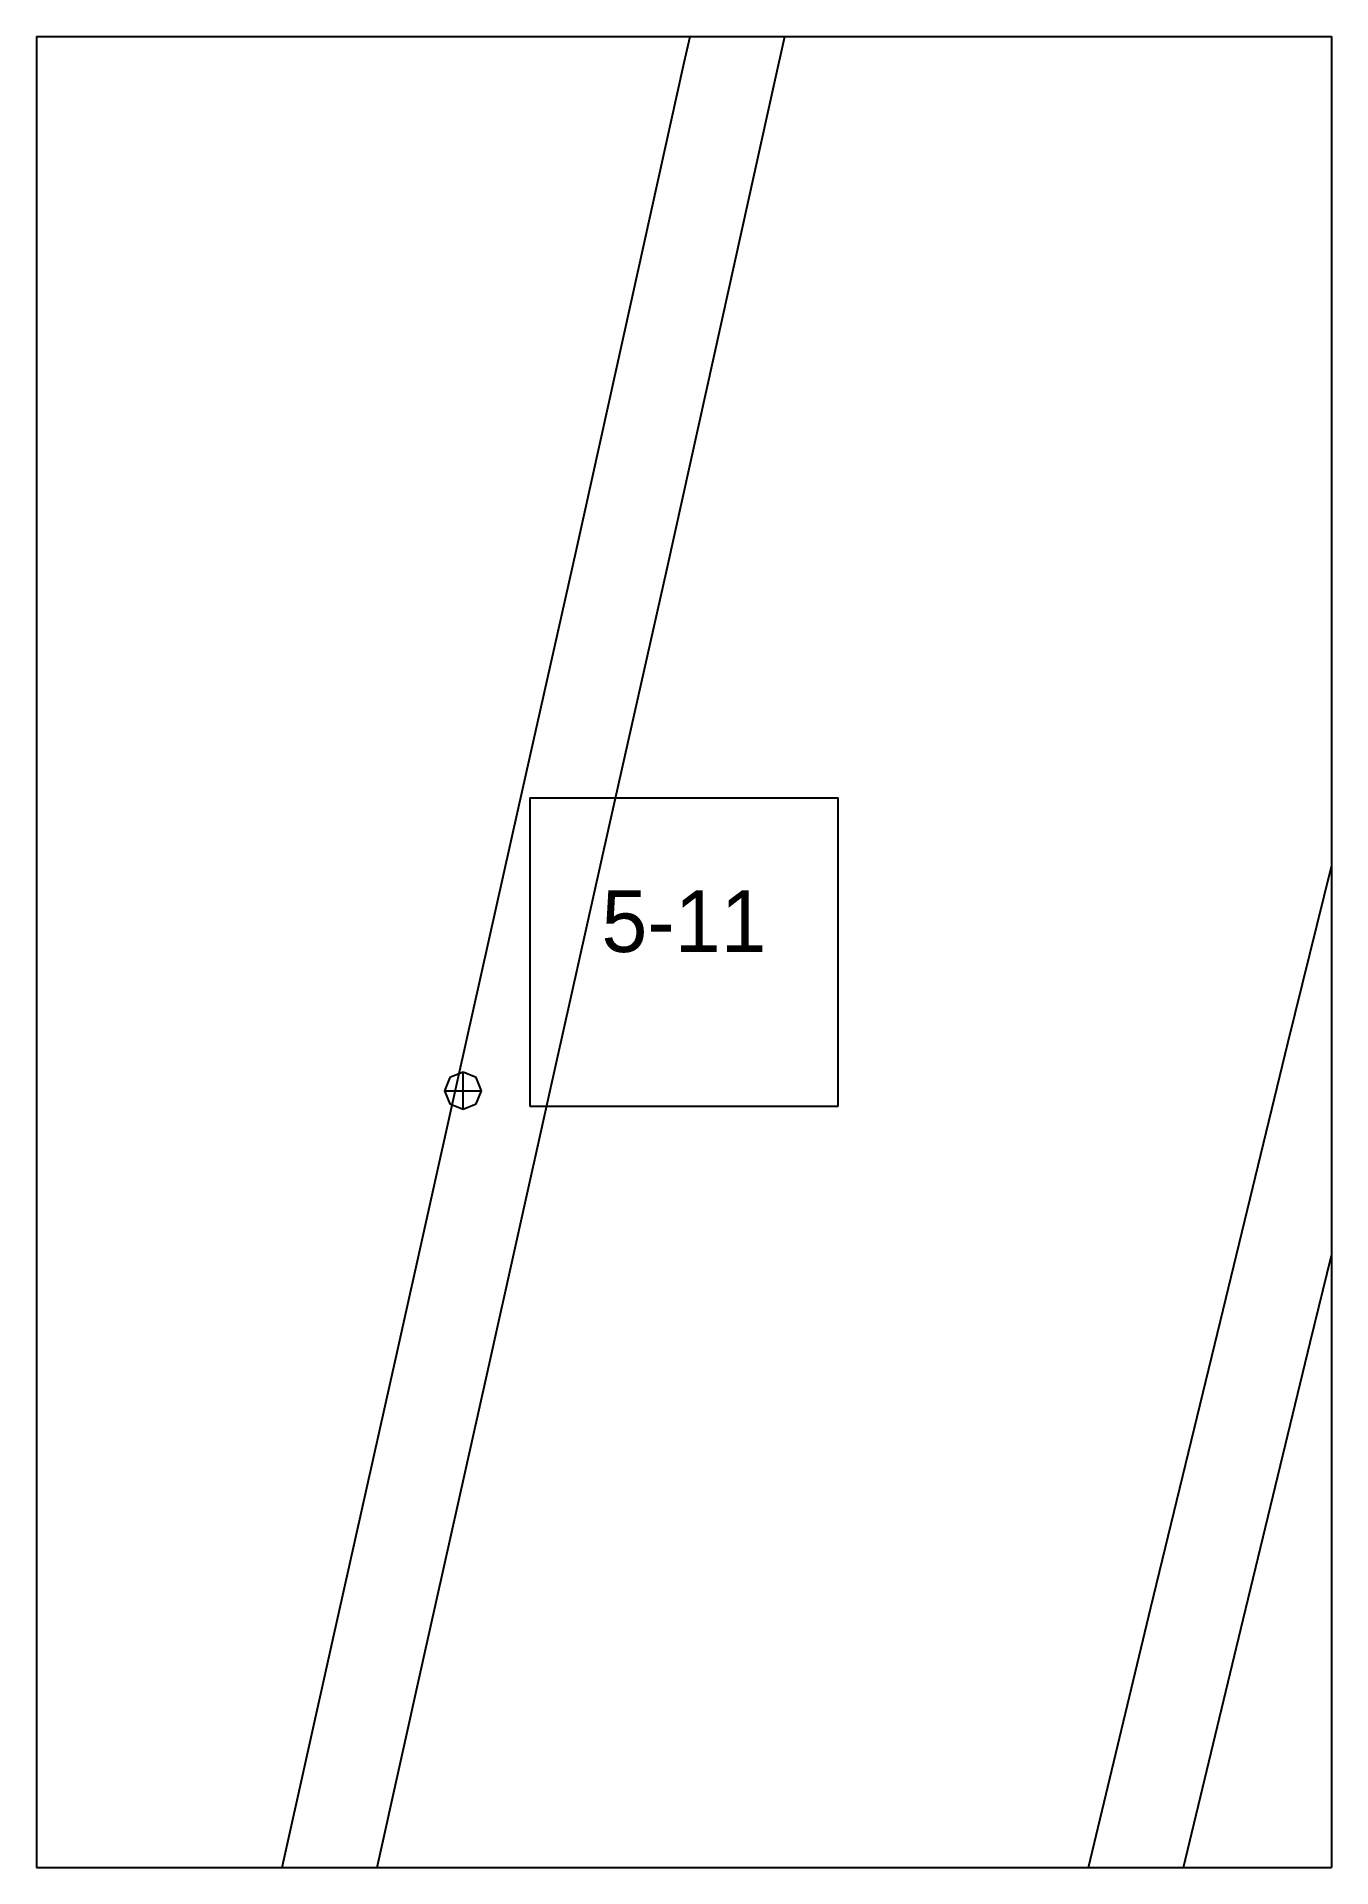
# Paper-space layout 'Plan 5-11' of a CAD drawing. Header units: metres, sheet in millimetres. Extents: x 0 to 210, y 0 to 297.
# The model-space entities are those that its viewports show. They can reach past a viewport. Long polylines and large blocks are cut down to what shows.
import ezdxf
from ezdxf.enums import TextEntityAlignment as Align

# ---------------------------------------------------------------- set-up
doc = ezdxf.new("R2010")
doc.units = ezdxf.units.M
for name, color, linetype in [('default', 7, 'Continuous'), ('TEXTLAYER', 7, 'Continuous'), ('VIEWPORTS', 7, 'Continuous')]:
    doc.layers.add(name, color=color, linetype=linetype)

msp = doc.modelspace()

# ---------------------------------------------------------------- linework, layer by layer
at = {"color": 9}
for p, q in [((2100, -891), (2100, -1188)), ((2100, -891), (2100, -1188)), ((2310, -891), (2310, -1188)), ((2310, -891), (2310, -1188)), ((1890, -1188), (2100, -1188)), ((1890, -1188), (2100, -1188)), ((2100, -1188), (2310, -1188)), ((2100, -1188), (2100, -1485)), ((2100, -1188), (2310, -1188)), ((2100, -1188), (2100, -1485)), ((2310, -1188), (2520, -1188)), ((2310, -1188), (2310, -1485)), ((2310, -1188), (2520, -1188)), ((2310, -1188), (2310, -1485)), ((2180, -1311.5), (2230, -1311.5)), ((2180, -1311.5), (2180, -1361.5)), ((2230, -1361.5), (2230, -1311.5)), ((2180, -1361.5), (2230, -1361.5)), ((1890, -1485), (2100, -1485)), ((1890, -1485), (2100, -1485)), ((2100, -1485), (2310, -1485)), ((2100, -1485), (2100, -1782)), ((2100, -1485), (2310, -1485)), ((2100, -1485), (2100, -1782)), ((2310, -1485), (2520, -1485)), ((2310, -1485), (2310, -1782)), ((2310, -1485), (2520, -1485)), ((2310, -1485), (2310, -1782))]:
    msp.add_line(p, q, dxfattribs=at)
at = {"layer": 'default', "color": 7, "linetype": 'Continuous'}
for p, q in [((2205.05, -1192.2), (2213.28, -1155.12)), ((2219.67, -1195.52), (2227.9, -1158.48)), ((2196.49, -1230.87), (2205.05, -1192.2)), ((2211.12, -1234.17), (2219.67, -1195.52)), ((2187.58, -1271.19), (2196.49, -1230.87)), ((2202.22, -1274.48), (2211.12, -1234.17)), ((2178.18, -1313.11), (2187.58, -1271.19)), ((2192.82, -1316.38), (2202.22, -1274.48)), ((2302.95, -1351.29), (2313.63, -1307.85)), ((2168.44, -1356.69), (2178.18, -1313.11)), ((2183.08, -1359.96), (2192.82, -1316.38)), ((2291.99, -1396.31), (2302.95, -1351.29)), ((2158.36, -1401.88), (2168.44, -1356.69)), ((2167.04, -1356.88), (2166.16, -1359)), ((2169.16, -1356), (2167.04, -1356.88)), ((2171.28, -1356.88), (2169.16, -1356)), ((2169.16, -1362), (2169.16, -1356)), ((2172.16, -1359), (2171.28, -1356.88)), ((2306.57, -1399.84), (2317.52, -1354.83)), ((2166.16, -1359), (2167.04, -1361.12)), ((2166.16, -1359), (2172.16, -1359)), ((2171.28, -1361.12), (2172.16, -1359)), ((2173, -1405.15), (2183.08, -1359.96)), ((2167.04, -1361.12), (2169.16, -1362)), ((2169.16, -1362), (2171.28, -1361.12)), ((2280.74, -1442.86), (2291.99, -1396.31)), ((2295.32, -1446.37), (2306.57, -1399.84)), ((2147.95, -1448.59), (2158.36, -1401.88)), ((2162.59, -1451.85), (2173, -1405.15)), ((2269.2, -1490.88), (2280.74, -1442.86)), ((2283.78, -1494.37), (2295.32, -1446.37)), ((2137.22, -1496.77), (2147.95, -1448.59)), ((2151.86, -1500.03), (2162.59, -1451.85))]:
    msp.add_line(p, q, dxfattribs=at)

# ---------------------------------------------------------------- texts
at = {"layer": 'TEXTLAYER', "color": 1}
msp.add_text('5-11', height=10, dxfattribs=at).set_placement((2205, -1336.5), align=Align.CENTER)

psp = doc.layouts.new('Plan 5-11')

# ---------------------------------------------------------------- viewports
at = {"layer": 'VIEWPORTS'}
psp.add_viewport(center=(105, 148.5), size=(210, 297), view_center_point=(2205, -1336.5), view_height=297, dxfattribs=at)

doc.saveas('drawing.dxf')
